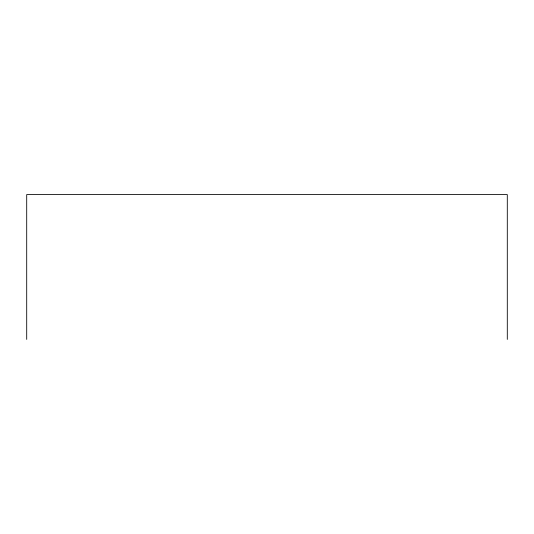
<?xml version="1.0" encoding="UTF-8"?>
<svg xmlns="http://www.w3.org/2000/svg" width="534" height="534" viewBox="0 0 534 534"><rect width="100%" height="100%" fill="white"/><g stroke="black" fill="none" stroke-linecap="round" stroke-linejoin="round"><path stroke-width="0.8" d="M507.3 339.404L507.3 194.596L26.7 194.596L26.7 339.404"/></g></svg>
